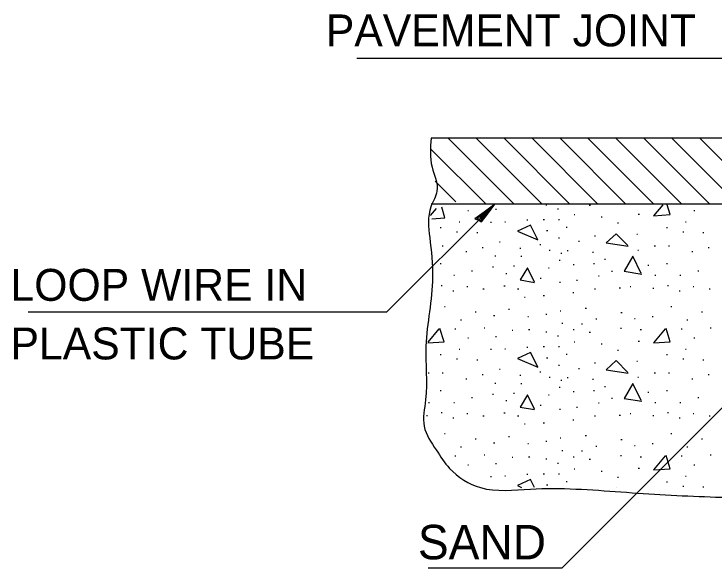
# Model space of a CAD drawing. Extents: x 97748 to 103048, y 77459 to 82153.
# Drawn here: x 102737.4 to 102834.5, y 77754.5 to 77831.5 of the extents above; entities that cross this region are included whole.
import ezdxf

# ---------------------------------------------------------------- set-up
doc = ezdxf.new("R2010")
doc.units = 0
doc.layers.add('Sheets_General Details', color=7, linetype='Continuous')

msp = doc.modelspace()

# ---------------------------------------------------------------- linework, layer by layer
at = {"layer": 'Sheets_General Details'}
for p, q in [((102839.891, 77825.274), (102784.962, 77825.274)), ((102850.974, 77814.217), (102795.253, 77814.217)), ((102789.084, 77790.028), (102804.098, 77805.044)), ((102838.744, 77805.044), (102795.253, 77805.044)), ((102800.441, 77804.115), (102800.332, 77804.115)), ((102804.345, 77804.306), (102804.208, 77804.306)), ((102811.335, 77804.907), (102811.197, 77804.907)), ((102812.944, 77804.334), (102812.781, 77804.334)), ((102817.367, 77804.88), (102817.203, 77804.88)), ((102831.837, 77804.115), (102831.727, 77804.115)), ((102815.211, 77803.542), (102815.101, 77803.542)), ((102819.006, 77803.241), (102818.842, 77803.241)), ((102824.165, 77803.624), (102824.002, 77803.624)), ((102799.267, 77802.533), (102799.158, 77802.533)), ((102803.635, 77802.504), (102803.499, 77802.504)), ((102805.6, 77802.559), (102805.491, 77802.559)), ((102808.685, 77802.832), (102808.549, 77802.832)), ((102810.978, 77802.86), (102810.815, 77802.86)), ((102813.082, 77802.86), (102812.944, 77802.86)), ((102821.244, 77802.395), (102821.107, 77802.395)), ((102830.663, 77802.533), (102830.554, 77802.533)), ((102796.673, 77801.768), (102796.51, 77801.768)), ((102798.912, 77801.14), (102798.776, 77801.14)), ((102801.724, 77801.057), (102801.588, 77801.057)), ((102811.444, 77801.358), (102811.28, 77801.358)), ((102814.146, 77801.822), (102814.009, 77801.822)), ((102828.042, 77801.768), (102827.905, 77801.768)), ((102830.336, 77801.14), (102830.171, 77801.14)), ((102833.12, 77801.057), (102832.983, 77801.057)), ((102813.082, 77800.32), (102812.944, 77800.32)), ((102818.05, 77800.621), (102817.913, 77800.621)), ((102823.919, 77800.812), (102823.783, 77800.812)), ((102796.919, 77799.201), (102796.783, 77799.201)), ((102804.863, 77799.747), (102804.754, 77799.747)), ((102810.461, 77799.393), (102810.324, 77799.393)), ((102815.839, 77799.883), (102815.703, 77799.883)), ((102826.376, 77799.201), (102826.213, 77799.201)), ((102828.315, 77799.201), (102828.178, 77799.201)), ((102800.196, 77798.41), (102800.058, 77798.41)), ((102802.461, 77798.982), (102802.325, 77798.982)), ((102807.73, 77798.901), (102807.566, 77798.901)), ((102811.771, 77798.628), (102811.661, 77798.628)), ((102813.409, 77798.191), (102813.272, 77798.191)), ((102814.255, 77798.573), (102814.118, 77798.573)), ((102817.804, 77798.328), (102817.64, 77798.328)), ((102824.056, 77798.628), (102823.947, 77798.628)), ((102831.591, 77798.41), (102831.455, 77798.41)), ((102833.857, 77798.982), (102833.72, 77798.982)), ((102804.236, 77797.808), (102804.098, 77797.808)), ((102807.867, 77797.754), (102807.73, 77797.754)), ((102813.162, 77797.209), (102813.027, 77797.209)), ((102819.469, 77797.345), (102819.333, 77797.345)), ((102796.673, 77796.772), (102796.51, 77796.772)), ((102803.908, 77796.28), (102803.772, 77796.28)), ((102806.829, 77796.444), (102806.693, 77796.444)), ((102815.128, 77796.635), (102814.992, 77796.635)), ((102817.941, 77796.772), (102817.804, 77796.772)), ((102825.475, 77796.526), (102825.34, 77796.526)), ((102828.042, 77796.772), (102827.905, 77796.772)), ((102801.014, 77795.762), (102800.878, 77795.762)), ((102805.765, 77795.352), (102805.628, 77795.352)), ((102811.661, 77796.17), (102811.525, 77796.17)), ((102820.425, 77795.707), (102820.288, 77795.707)), ((102832.41, 77795.762), (102832.274, 77795.762)), ((102798.502, 77795.134), (102798.394, 77795.134)), ((102810.541, 77794.724), (102810.406, 77794.724)), ((102815.593, 77794.423), (102815.429, 77794.423)), ((102818.595, 77795.051), (102818.486, 77795.051)), ((102826.431, 77795.134), (102826.295, 77795.134)), ((102829.899, 77795.134), (102829.762, 77795.134)), ((102796.81, 77793.714), (102796.673, 77793.714)), ((102800.359, 77793.578), (102800.196, 77793.578)), ((102805.519, 77793.659), (102805.355, 77793.659)), ((102813.191, 77794.151), (102813.053, 77794.151)), ((102821.517, 77793.359), (102821.353, 77793.359)), ((102822.991, 77793.578), (102822.882, 77793.578)), ((102826.186, 77793.331), (102826.022, 77793.331)), ((102828.178, 77793.714), (102828.069, 77793.714)), ((102831.727, 77793.578), (102831.618, 77793.578)), ((102798.42, 77792.95), (102798.284, 77792.95)), ((102802.598, 77793.222), (102802.434, 77793.222)), ((102807.43, 77793.222), (102807.266, 77793.222)), ((102815.047, 77792.731), (102814.909, 77792.731)), ((102818.077, 77793.222), (102817.913, 77793.222)), ((102829.817, 77792.95), (102829.68, 77792.95)), ((102833.993, 77793.222), (102833.83, 77793.222)), ((102808.331, 77792.103), (102808.195, 77792.103)), ((102810.978, 77792.294), (102810.815, 77792.294)), ((102797.22, 77790.766), (102797.11, 77790.766)), ((102806.119, 77790.411), (102805.983, 77790.411)), ((102816.822, 77790.547), (102816.657, 77790.547)), ((102828.643, 77790.766), (102828.506, 77790.766)), ((102789.084, 77790.028), (102739.342, 77790.028)), ((102801.533, 77790.055), (102801.369, 77790.055)), ((102804.098, 77789.538), (102803.935, 77789.538)), ((102808.794, 77789.4), (102808.658, 77789.4)), ((102811.306, 77789.701), (102811.17, 77789.701)), ((102813.272, 77790.165), (102813.162, 77790.165)), ((102821.763, 77789.974), (102821.599, 77789.974)), ((102826.048, 77789.4), (102825.912, 77789.4)), ((102832.902, 77790.055), (102832.792, 77790.055)), ((102799.485, 77788.936), (102799.349, 77788.936)), ((102813.545, 77788.473), (102813.409, 77788.473)), ((102818.268, 77789.072), (102818.104, 77789.072)), ((102823.592, 77789.101), (102823.483, 77789.101)), ((102830.882, 77788.936), (102830.744, 77788.936)), ((102798.694, 77787.68), (102798.557, 77787.68)), ((102802.734, 77787.817), (102802.598, 77787.817)), ((102806.61, 77787.517), (102806.501, 77787.517)), ((102808.959, 77787.599), (102808.794, 77787.599)), ((102815.101, 77787.599), (102814.965, 77787.599)), ((102816.276, 77788.39), (102816.139, 77788.39)), ((102821.68, 77787.762), (102821.544, 77787.762)), ((102824.439, 77787.599), (102824.275, 77787.599)), ((102830.09, 77787.68), (102829.953, 77787.68)), ((102834.13, 77787.817), (102833.993, 77787.817)), ((102804.345, 77786.615), (102804.208, 77786.615)), ((102811.335, 77787.244), (102811.197, 77787.244)), ((102812.944, 77786.698), (102812.781, 77786.698)), ((102813.381, 77754.51), (102846.142, 77787.298)), ((102817.367, 77787.216), (102817.203, 77787.216)), ((102800.441, 77786.452), (102800.332, 77786.452)), ((102815.211, 77785.878), (102815.101, 77785.878)), ((102819.006, 77785.578), (102818.842, 77785.578)), ((102824.165, 77785.987), (102824.002, 77785.987)), ((102831.837, 77786.452), (102831.727, 77786.452)), ((102799.267, 77784.868), (102799.158, 77784.868)), ((102803.635, 77784.842), (102803.499, 77784.842)), ((102805.6, 77784.922), (102805.491, 77784.922)), ((102808.685, 77785.141), (102808.549, 77785.141)), ((102810.978, 77785.224), (102810.815, 77785.224)), ((102813.082, 77785.224), (102812.944, 77785.224)), ((102821.244, 77784.732), (102821.107, 77784.732)), ((102830.663, 77784.868), (102830.554, 77784.868)), ((102796.673, 77784.104), (102796.51, 77784.104)), ((102811.444, 77783.667), (102811.28, 77783.667)), ((102814.146, 77784.159), (102814.009, 77784.159)), ((102828.042, 77784.104), (102827.905, 77784.104)), ((102798.912, 77783.503), (102798.776, 77783.503)), ((102801.724, 77783.394), (102801.588, 77783.394)), ((102813.082, 77782.658), (102812.944, 77782.658)), ((102818.05, 77782.957), (102817.913, 77782.957)), ((102823.919, 77783.175), (102823.783, 77783.175)), ((102830.336, 77783.503), (102830.171, 77783.503)), ((102833.12, 77783.394), (102832.983, 77783.394)), ((102804.863, 77782.084), (102804.754, 77782.084)), ((102810.461, 77781.729), (102810.324, 77781.729)), ((102815.839, 77782.193), (102815.703, 77782.193)), ((102794.981, 77781.565), (102794.845, 77781.565)), ((102796.919, 77781.565), (102796.783, 77781.565)), ((102800.196, 77780.746), (102800.058, 77780.746)), ((102802.461, 77781.319), (102802.325, 77781.319)), ((102807.73, 77781.237), (102807.566, 77781.237)), ((102811.771, 77780.965), (102811.661, 77780.965)), ((102814.255, 77780.911), (102814.118, 77780.911)), ((102817.804, 77780.692), (102817.64, 77780.692)), ((102824.056, 77780.965), (102823.947, 77780.965)), ((102826.376, 77781.565), (102826.213, 77781.565)), ((102828.315, 77781.565), (102828.178, 77781.565)), ((102831.591, 77780.746), (102831.455, 77780.746)), ((102833.857, 77781.319), (102833.72, 77781.319)), ((102804.236, 77780.146), (102804.098, 77780.146)), ((102807.867, 77780.091), (102807.73, 77780.091)), ((102813.409, 77780.554), (102813.272, 77780.554)), ((102796.673, 77779.135), (102796.51, 77779.135)), ((102806.829, 77778.753), (102806.693, 77778.753)), ((102813.162, 77779.572), (102813.027, 77779.572)), ((102815.128, 77778.972), (102814.992, 77778.972)), ((102817.941, 77779.135), (102817.804, 77779.135)), ((102819.469, 77779.681), (102819.333, 77779.681)), ((102825.475, 77778.89), (102825.34, 77778.89)), ((102828.042, 77779.135), (102827.905, 77779.135)), ((102801.014, 77778.125), (102800.878, 77778.125)), ((102803.908, 77778.617), (102803.772, 77778.617)), ((102811.661, 77778.535), (102811.525, 77778.535)), ((102820.425, 77778.043), (102820.288, 77778.043)), ((102832.41, 77778.125), (102832.274, 77778.125)), ((102795.035, 77777.47), (102794.899, 77777.47)), ((102798.502, 77777.47), (102798.394, 77777.47)), ((102805.765, 77777.716), (102805.628, 77777.716)), ((102810.541, 77777.088), (102810.406, 77777.088)), ((102815.593, 77776.788), (102815.429, 77776.788)), ((102818.595, 77777.416), (102818.486, 77777.416)), ((102826.431, 77777.47), (102826.295, 77777.47)), ((102829.899, 77777.47), (102829.762, 77777.47)), ((102796.81, 77776.05), (102796.673, 77776.05)), ((102800.359, 77775.941), (102800.196, 77775.941)), ((102805.519, 77775.996), (102805.355, 77775.996)), ((102813.191, 77776.514), (102813.053, 77776.514)), ((102822.991, 77775.941), (102822.882, 77775.941)), ((102828.178, 77776.05), (102828.069, 77776.05)), ((102831.727, 77775.941), (102831.618, 77775.941)), ((102794.763, 77775.668), (102794.626, 77775.668)), ((102798.42, 77775.313), (102798.284, 77775.313)), ((102802.598, 77775.587), (102802.434, 77775.587)), ((102807.43, 77775.587), (102807.266, 77775.587)), ((102815.047, 77775.067), (102814.909, 77775.067)), ((102818.077, 77775.587), (102817.913, 77775.587)), ((102821.517, 77775.695), (102821.353, 77775.695)), ((102826.186, 77775.668), (102826.022, 77775.668)), ((102829.817, 77775.313), (102829.68, 77775.313)), ((102833.993, 77775.587), (102833.83, 77775.587)), ((102808.331, 77774.468), (102808.195, 77774.468)), ((102810.978, 77774.63), (102810.815, 77774.63)), ((102797.22, 77773.129), (102797.11, 77773.129)), ((102828.643, 77773.129), (102828.506, 77773.129)), ((102801.533, 77772.392), (102801.369, 77772.392)), ((102806.119, 77772.747), (102805.983, 77772.747)), ((102811.306, 77772.065), (102811.17, 77772.065)), ((102813.272, 77772.529), (102813.162, 77772.529)), ((102816.822, 77772.856), (102816.657, 77772.856)), ((102821.763, 77772.31), (102821.599, 77772.31)), ((102832.902, 77772.392), (102832.792, 77772.392)), ((102799.485, 77771.273), (102799.349, 77771.273)), ((102804.098, 77771.873), (102803.935, 77771.873)), ((102808.794, 77771.764), (102808.658, 77771.764)), ((102818.268, 77771.381), (102818.104, 77771.381)), ((102823.592, 77771.464), (102823.483, 77771.464)), ((102826.048, 77771.764), (102825.912, 77771.764)), ((102830.882, 77771.273), (102830.744, 77771.273)), ((102798.694, 77770.044), (102798.557, 77770.044)), ((102802.734, 77770.18), (102802.598, 77770.18)), ((102813.545, 77770.808), (102813.409, 77770.808)), ((102816.276, 77770.754), (102816.139, 77770.754)), ((102821.68, 77770.1), (102821.544, 77770.1)), ((102830.09, 77770.044), (102829.953, 77770.044)), ((102834.13, 77770.18), (102833.993, 77770.18)), ((102806.61, 77769.881), (102806.501, 77769.881)), ((102808.959, 77769.908), (102808.794, 77769.908)), ((102811.335, 77769.607), (102811.197, 77769.607)), ((102812.944, 77769.035), (102812.781, 77769.035)), ((102815.101, 77769.908), (102814.965, 77769.908)), ((102817.367, 77769.58), (102817.203, 77769.58)), ((102824.439, 77769.908), (102824.275, 77769.908)), ((102800.441, 77768.816), (102800.332, 77768.816)), ((102804.345, 77768.98), (102804.208, 77768.98)), ((102815.211, 77768.242), (102815.101, 77768.242)), ((102824.165, 77768.324), (102824.002, 77768.324)), ((102831.837, 77768.816), (102831.727, 77768.816)), ((102803.635, 77767.177), (102803.499, 77767.177)), ((102805.6, 77767.26), (102805.491, 77767.26)), ((102808.685, 77767.505), (102808.549, 77767.505)), ((102810.978, 77767.559), (102810.815, 77767.559)), ((102813.082, 77767.559), (102812.944, 77767.559)), ((102819.006, 77767.916), (102818.842, 77767.916)), ((102821.244, 77767.096), (102821.107, 77767.096)), ((102830.663, 77767.205), (102830.554, 77767.205)), ((102814.146, 77766.495), (102814.009, 77766.495)), ((102828.042, 77766.44), (102827.905, 77766.44)), ((102811.444, 77766.031), (102811.28, 77766.031)), ((102830.336, 77765.84), (102830.171, 77765.84)), ((102833.12, 77765.731), (102832.983, 77765.731)), ((102813.381, 77754.51), (102794.872, 77754.51))]:
    msp.add_line(p, q, dxfattribs=at)
for points in [[(102806.775, 77805.044), (102797.629, 77814.217)], [(102810.651, 77805.044), (102801.506, 77814.217)], [(102814.529, 77805.044), (102805.382, 77814.217)], [(102818.405, 77805.044), (102809.26, 77814.217)], [(102822.281, 77805.044), (102813.162, 77814.217)], [(102826.186, 77805.044), (102817.013, 77814.217)], [(102830.062, 77805.044), (102820.889, 77814.217)], [(102833.939, 77805.044), (102824.766, 77814.217)], [(102837.815, 77805.044), (102828.669, 77814.217)], [(102841.693, 77805.044), (102832.546, 77814.217)], [(102802.898, 77805.044), (102795.253, 77812.661)], [(102798.694, 77805.371), (102795.799, 77808.238)], [(102801.86, 77802.832), (102802.271, 77802.587), (102803.062, 77803.678), (102804.098, 77805.044), (102802.625, 77803.924), (102801.315, 77802.996), (102801.86, 77802.832), (102802.161, 77802.751), (102803.307, 77804.251), (102801.615, 77803.05), (102802.106, 77802.996), (102802.653, 77803.624), (102801.997, 77803.132)], [(102827.414, 77804.962), (102826.131, 77803.433)], [(102828.451, 77803.597), (102828.014, 77804.962)], [(102795.964, 77804.443), (102795.145, 77803.46)], [(102797.165, 77803.16), (102796.728, 77804.607)], [(102795.362, 77803.023), (102797.165, 77803.16)], [(102826.131, 77803.433), (102828.451, 77803.597)], [(102810.051, 77800.102), (102809.041, 77802.122), (102807.238, 77801.276), (102810.078, 77800.075)], [(102822.554, 77799.31), (102820.916, 77800.948), (102819.551, 77799.693), (102822.582, 77799.228)], [(102824.384, 77795.434), (102823.265, 77797.808), (102822.036, 77795.733), (102824.493, 77795.325)], [(102809.614, 77794.205), (102808.631, 77796.199), (102807.594, 77794.533), (102809.614, 77794.151)], [(102796.346, 77787.734), (102794.817, 77785.878)], [(102797.056, 77785.933), (102796.482, 77787.79)], [(102827.742, 77787.734), (102826.131, 77785.769), (102828.451, 77785.933), (102827.878, 77787.79)], [(102794.817, 77785.796), (102797.056, 77785.933)], [(102810.051, 77782.439), (102809.041, 77784.459), (102807.238, 77783.612), (102810.078, 77782.411)], [(102822.554, 77781.674), (102820.916, 77783.312), (102819.551, 77782.03), (102822.582, 77781.593)], [(102824.384, 77777.771), (102823.265, 77780.146), (102822.036, 77778.071), (102824.493, 77777.688)], [(102809.614, 77776.569), (102808.631, 77778.562), (102807.594, 77776.869), (102809.614, 77776.514)], [(102827.742, 77770.1), (102826.131, 77768.133), (102828.451, 77768.296), (102827.878, 77770.126)], [(102809.041, 77766.823), (102807.238, 77765.977)], [(102809.614, 77765.703), (102809.041, 77766.823)], [(102807.238, 77765.977), (102807.812, 77765.703)], [(102820.916, 77765.649), (102820.916, 77765.649)], [(102820.916, 77765.649), (102820.916, 77765.649)]]:
    msp.add_lwpolyline(points, dxfattribs=at)
msp.add_spline([(102795.253, 77814.217), (102795.391, 77810.204), (102796.073, 77806.846), (102795.226, 77804.688), (102795.063, 77800.403), (102795.472, 77794.888), (102794.544, 77785.333), (102794.489, 77777.879), (102794.298, 77774.194), (102795.964, 77770.918), (102797.82, 77768.352), (102802.106, 77765.676), (102809.041, 77765.484), (102821.599, 77765.076), (102833.993, 77764.393), (102845.814, 77764.557), (102851.275, 77765.157), (102854.933, 77765.484)], degree=3, dxfattribs=at)

# ---------------------------------------------------------------- texts
for s, height, p in [('PAVEMENT JOINT', 4.43136, (102780.65, 77826.963)), ('LOOP WIRE IN', 4.43136, (102736.896, 77791.62)), ('PLASTIC TUBE', 4.43136, (102736.896, 77783.482)), ('SAND', 4.7859, (102793.426, 77755.718))]:
    msp.add_text(s, height=height, dxfattribs=at).set_placement(p)

doc.saveas('drawing.dxf')
